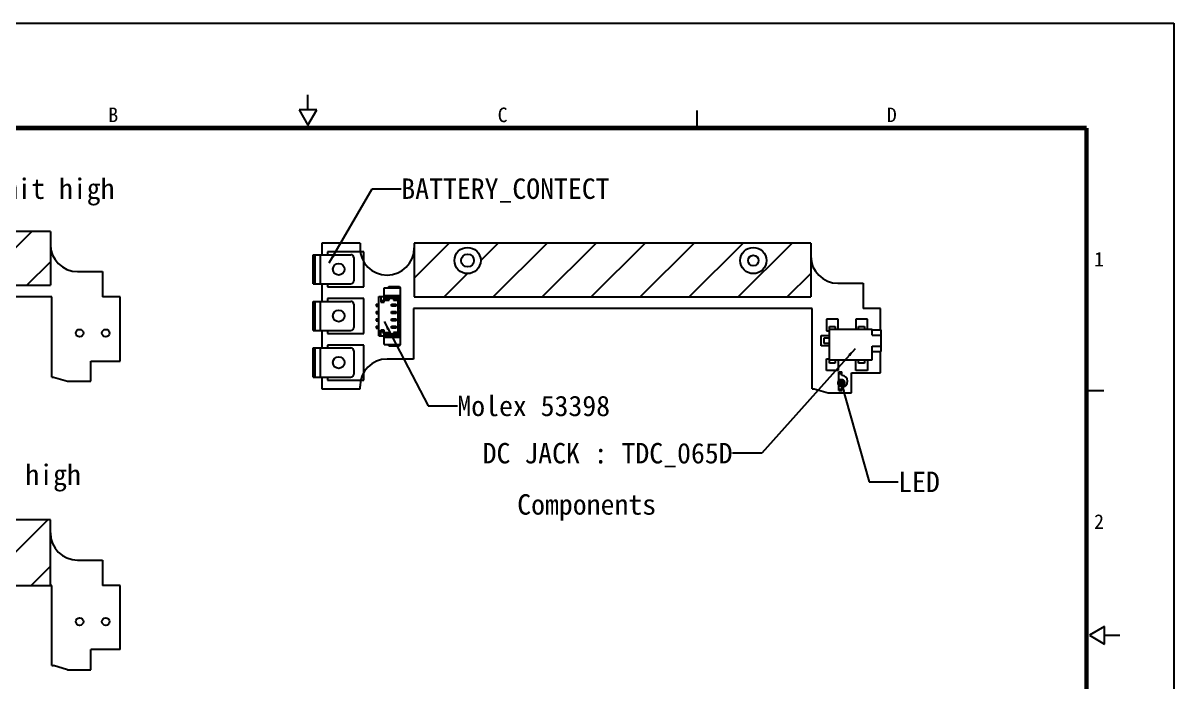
# Model space of a CAD drawing. Header units: millimetres. Extents: x 0 to 297, y 0 to 210.
# Drawn here: x 99.6 to 297, y 97 to 210 of the extents above; entities that cross this region are included whole.
import ezdxf

# ---------------------------------------------------------------- set-up
doc = ezdxf.new("R2010")
doc.units = ezdxf.units.MM
doc.header["$LTSCALE"] = 16.335
doc.layers.get('0').update_dxf_attribs({"linetype": 'CONTINUOUS'})
doc.layers.add('02___PRT_ALL_AXES', color=7, linetype='CONTINUOUS')
doc.layers.add('03___PRT_ALL_CURVES', color=7, linetype='CONTINUOUS')
doc.dimstyles.get("Standard").update_dxf_attribs({"dimtxt": 3.5, "dimasz": 1.5, "dimexe": 1, "dimexo": 1, "dimtad": 1, "dimdsep": 46, "dimtxsty": 'STANDARD', "dimblk": '_FILLED', "dimblk1": '_FILLED', "dimblk2": '_FILLED', "dimcen": 0.09, "dimadec": 0, "dimazin": 0, "dimtol": 1, "dimtp": 0.01, "dimtm": 0.01, "dimtfac": 1, "dimtofl": 0, "dimtmove": 0, "dimatfit": 3, "dimldrblk": '_FILLED', "dimfxl": 1, "dimtolj": 1, "dimarcsym": 0})

# ---------------------------------------------------------------- blocks, each defined once
blk = doc.blocks.new('_FILLED')
at = {"color": 0, "linetype": 'BYBLOCK'}
blk.add_solid([(0, 0), (-1, 0.17), (-1, -0.17)], dxfattribs=at)

msp = doc.modelspace()

# ---------------------------------------------------------------- linework, layer by layer
at = {"color": 9, "linetype": 'CONTINUOUS'}
for p, q in [((0, 210), (297, 210)), ((297, 210), (297, 0))]:
    msp.add_line(p, q, dxfattribs=at)
at = {"color": 7, "linetype": 'CONTINUOUS'}
for p, q in [((148.5, 195.1), (148.5, 197.7)), ((147, 195.1), (148.5, 192.5)), ((150, 195.1), (147, 195.1)), ((148.5, 192.5), (150, 195.1)), ((150.88, 172.27), (150.88, 170.27)), ((157.43, 172.27), (150.88, 172.27)), ((157.43, 172.27), (157.43, 171.42)), ((149.38, 165.27), (149.38, 170.27)), ((149.38, 170.27), (155.88, 170.27)), ((149.68, 169.77), (149.38, 169.77)), ((149.68, 170.27), (149.68, 165.27)), ((150.68, 165.27), (150.68, 170.27)), ((156.38, 169.77), (156.38, 165.77)), ((108.99, 167.37), (113.29, 167.37)), ((113.29, 167.37), (113.29, 163.02)), ((149.68, 165.77), (149.38, 165.77)), ((149.38, 165.27), (155.88, 165.27)), ((150.88, 165.27), (150.88, 162.27)), ((161.58, 162.15), (161.58, 164.6)), ((161.58, 164.6), (164.38, 164.6)), ((162.18, 164.6), (162.38, 164.8)), ((162.38, 164.8), (164.18, 164.8)), ((164.18, 164.8), (164.38, 164.6)), ((164.38, 154.85), (164.38, 164.6)), ((239.38, 165.37), (243.68, 165.37)), ((243.68, 165.37), (243.68, 161.02)), ((104.59, 163.02), (36.19, 163.02)), ((104.59, 149.27), (104.59, 163.02)), ((116.29, 163.02), (113.29, 163.02)), ((116.29, 152.02), (116.29, 163.02)), ((149.38, 157.27), (149.38, 162.27)), ((149.38, 162.27), (155.88, 162.27)), ((149.68, 162.27), (149.68, 157.27)), ((150.68, 157.27), (150.68, 162.27)), ((160.68, 156.35), (160.68, 163.1)), ((160.68, 163.1), (164.38, 163.1)), ((160.98, 163.1), (160.98, 162.15)), ((160.98, 162.15), (161.58, 162.15)), ((161.28, 162.5), (161.28, 162.15)), ((161.28, 162.5), (162.43, 162.5)), ((161.58, 163.3), (164.38, 163.3)), ((161.58, 162.8), (164.28, 162.8)), ((162.43, 162.5), (162.43, 162.8)), ((163.18, 162.8), (163.18, 162.5)), ((163.18, 162.5), (163.98, 162.5)), ((163.98, 162.5), (164.28, 162.8)), ((163.98, 156.95), (163.98, 162.5)), ((164.28, 162.8), (164.28, 161.17)), ((149.68, 161.77), (149.38, 161.77)), ((156.38, 161.77), (156.38, 157.77)), ((160.18, 161.76), (160.18, 161.44)), ((160.18, 161.76), (160.68, 161.76)), ((160.18, 161.44), (160.68, 161.44)), ((160.18, 160.51), (160.18, 160.19)), ((160.18, 160.51), (160.68, 160.51)), ((160.18, 160.19), (160.68, 160.19)), ((160.28, 161.76), (160.28, 161.44)), ((160.28, 160.51), (160.28, 160.19)), ((162.85, 161.44), (162.85, 161.76)), ((162.93, 161.66), (162.85, 161.76)), ((162.85, 161.76), (163.65, 161.76)), ((162.93, 161.54), (162.85, 161.44)), ((163.65, 161.44), (162.85, 161.44)), ((162.85, 160.19), (162.85, 160.51)), ((162.93, 160.41), (162.85, 160.51)), ((162.85, 160.51), (163.65, 160.51)), ((162.93, 160.29), (162.85, 160.19)), ((163.65, 160.19), (162.85, 160.19)), ((162.93, 161.54), (162.93, 161.66)), ((162.93, 161.66), (163.53, 161.66)), ((163.53, 161.54), (162.93, 161.54)), ((162.93, 160.29), (162.93, 160.41)), ((162.93, 160.41), (163.53, 160.41)), ((163.53, 160.29), (162.93, 160.29)), ((163.53, 161.66), (163.65, 161.76)), ((163.53, 161.66), (163.53, 161.54)), ((163.53, 161.54), (163.65, 161.44)), ((163.53, 160.41), (163.65, 160.51)), ((163.53, 160.41), (163.53, 160.29)), ((163.53, 160.29), (163.65, 160.19)), ((163.65, 161.76), (163.65, 161.44)), ((163.65, 160.51), (163.65, 160.19)), ((163.98, 161.17), (164.38, 161.17)), ((163.98, 160.77), (164.38, 160.77)), ((164.28, 160.77), (164.28, 158.67)), ((166.58, 161.02), (166.58, 152.37)), ((234.98, 161.02), (166.58, 161.02)), ((234.98, 147.27), (234.98, 161.02)), ((246.68, 161.02), (243.68, 161.02)), ((246.68, 157.37), (246.68, 161.02)), ((160.18, 159.26), (160.18, 158.94)), ((160.18, 159.26), (160.68, 159.26)), ((160.18, 158.94), (160.68, 158.94)), ((160.18, 158.01), (160.18, 157.69)), ((160.18, 158.01), (160.68, 158.01)), ((160.28, 159.26), (160.28, 158.94)), ((160.28, 158.01), (160.28, 157.69)), ((162.85, 158.94), (162.85, 159.26)), ((162.93, 159.16), (162.85, 159.26)), ((162.85, 159.26), (163.65, 159.26)), ((162.93, 159.04), (162.85, 158.94)), ((163.65, 158.94), (162.85, 158.94)), ((162.85, 157.69), (162.85, 158.01)), ((162.93, 157.91), (162.85, 158.01)), ((162.85, 158.01), (163.65, 158.01)), ((162.93, 159.04), (162.93, 159.16)), ((162.93, 159.16), (163.53, 159.16)), ((163.53, 159.04), (162.93, 159.04)), ((162.93, 157.79), (162.93, 157.91)), ((162.93, 157.91), (163.53, 157.91)), ((163.53, 159.16), (163.65, 159.26)), ((163.53, 159.16), (163.53, 159.04)), ((163.53, 159.04), (163.65, 158.94)), ((163.53, 157.91), (163.65, 158.01)), ((163.53, 157.91), (163.53, 157.79)), ((163.65, 159.26), (163.65, 158.94)), ((163.65, 158.01), (163.65, 157.69)), ((163.98, 158.67), (164.38, 158.67)), ((163.98, 158.27), (164.38, 158.27)), ((164.28, 158.27), (164.28, 156.65)), ((237.93, 157.98), (238.93, 157.98)), ((237.93, 151.66), (237.93, 157.98)), ((238.93, 157.98), (238.93, 157.42)), ((242.93, 157.98), (243.93, 157.98)), ((242.93, 157.42), (242.93, 157.98)), ((243.93, 157.98), (243.93, 157.42)), ((149.68, 157.77), (149.38, 157.77)), ((149.38, 157.27), (155.88, 157.27)), ((150.88, 157.27), (150.88, 154.27)), ((160.18, 157.69), (160.68, 157.69)), ((160.68, 156.35), (164.38, 156.35)), ((160.98, 156.35), (160.98, 157.3)), ((161.58, 157.3), (160.98, 157.3)), ((161.28, 156.95), (161.28, 157.3)), ((161.28, 156.95), (162.43, 156.95)), ((161.58, 154.85), (161.58, 157.3)), ((164.28, 156.65), (161.58, 156.65)), ((161.58, 156.15), (164.38, 156.15)), ((162.43, 156.65), (162.43, 156.95)), ((162.93, 157.79), (162.85, 157.69)), ((163.65, 157.69), (162.85, 157.69)), ((163.53, 157.79), (162.93, 157.79)), ((163.18, 156.95), (163.18, 156.65)), ((163.98, 156.95), (163.18, 156.95)), ((163.53, 157.79), (163.65, 157.69)), ((163.98, 156.95), (164.28, 156.65)), ((237.03, 156.02), (237.93, 156.02)), ((237.03, 155.02), (237.03, 156.02)), ((245.23, 157.42), (237.93, 157.42)), ((245.23, 156.45), (245.23, 157.42)), ((245.23, 157.37), (246.73, 157.37)), ((245.23, 156.45), (246.73, 156.45)), ((246.73, 157.37), (246.73, 153.67)), ((149.38, 149.27), (149.38, 154.27)), ((149.38, 154.27), (155.88, 154.27)), ((149.68, 154.27), (149.68, 149.27)), ((150.68, 149.27), (150.68, 154.27)), ((161.58, 154.85), (164.38, 154.85)), ((162.38, 154.65), (162.18, 154.85)), ((162.38, 154.65), (164.18, 154.65)), ((164.38, 154.85), (164.18, 154.65)), ((237.93, 155.02), (237.03, 155.02)), ((245.23, 154.59), (246.73, 154.59)), ((245.23, 152.22), (245.23, 154.59)), ((111.29, 152.02), (116.29, 152.02)), ((111.29, 148.57), (111.29, 152.02)), ((149.68, 153.77), (149.38, 153.77)), ((156.38, 153.77), (156.38, 149.77)), ((166.58, 152.37), (162.08, 152.37)), ((237.93, 152.22), (245.23, 152.22)), ((238.93, 152.22), (238.93, 151.66)), ((242.93, 151.66), (242.93, 152.22)), ((243.93, 152.22), (243.93, 151.66)), ((245.23, 153.67), (246.73, 153.67)), ((246.68, 150.02), (246.68, 153.67)), ((238.93, 151.66), (237.93, 151.66)), ((241.68, 150.02), (246.68, 150.02)), ((241.68, 146.57), (241.68, 150.02)), ((243.93, 151.66), (242.93, 151.66)), ((104.59, 149.27), (104.89, 149.27)), ((104.89, 149.27), (107.29, 148.57)), ((107.29, 148.57), (111.29, 148.57)), ((149.68, 149.77), (149.38, 149.77)), ((149.38, 149.27), (155.88, 149.27)), ((150.88, 149.27), (150.88, 147.27)), ((150.88, 147.27), (157.43, 147.27)), ((157.43, 147.27), (157.43, 147.72)), ((234.98, 147.27), (235.28, 147.27)), ((235.28, 147.27), (237.68, 146.57)), ((237.68, 146.57), (241.68, 146.57)), ((108.99, 117.9), (113.29, 117.9)), ((113.29, 117.9), (113.29, 113.55)), ((104.59, 113.55), (104.34, 113.55)), ((104.59, 99.8), (104.59, 113.55)), ((116.29, 113.55), (113.29, 113.55)), ((116.29, 102.55), (116.29, 113.55)), ((285.1, 106.5), (282.5, 105)), ((282.5, 105), (285.1, 103.5)), ((285.1, 103.5), (285.1, 106.5)), ((285.1, 105), (287.7, 105)), ((116.29, 102.55), (111.29, 102.55)), ((111.29, 99.1), (111.29, 102.55)), ((104.59, 99.8), (104.89, 99.8)), ((107.29, 99.1), (104.89, 99.8)), ((107.29, 99.1), (111.29, 99.1))]:
    msp.add_line(p, q, dxfattribs=at)
at = {"color": 5, "linetype": 'CONTINUOUS'}
for p, q in [((215.25, 192), (215.25, 195)), ((91.9, 165.02), (101.15, 174.27)), ((166.73, 166.27), (172.72, 172.27)), ((178.12, 169.27), (181.12, 172.27)), ((180.28, 163.02), (189.53, 172.27)), ((188.68, 163.02), (197.93, 172.27)), ((197.08, 163.02), (206.33, 172.27)), ((205.48, 163.02), (214.73, 172.27)), ((213.88, 163.02), (223.13, 172.27)), ((222.28, 163.02), (231.53, 172.27)), ((100.3, 165.02), (104.34, 169.07)), ((171.87, 163.02), (175.87, 167.02)), ((230.68, 163.02), (234.73, 167.07)), ((282, 147), (285, 147)), ((92.64, 113.55), (103.89, 124.8)), ((101.04, 113.55), (104.34, 116.85))]:
    msp.add_line(p, q, dxfattribs=at)
at = {"color": 4, "linetype": 'CONTINUOUS'}
for p, q in [((104.34, 174.27), (36.34, 174.27)), ((104.34, 174.27), (104.34, 165.02)), ((166.73, 172.27), (166.73, 163.02)), ((234.73, 172.27), (166.73, 172.27)), ((234.73, 172.27), (234.73, 163.02)), ((36.34, 165.02), (104.34, 165.02)), ((166.73, 163.02), (234.73, 163.02)), ((104.34, 124.8), (36.34, 124.8)), ((104.34, 113.55), (104.34, 124.8)), ((36.34, 113.55), (104.34, 113.55))]:
    msp.add_line(p, q, dxfattribs=at)
at = {"color": 7, "linetype": 'CONTINUOUS', "const_width": 0.8}
for points in [[(15, 192), (282, 192)], [(282, 192), (282, 12)]]:
    msp.add_lwpolyline(points, dxfattribs=at)
at = {"color": 4, "linetype": 'CONTINUOUS'}
for centre in [(175.87, 169.27), (224.87, 169.27)]:
    msp.add_circle(centre, 2.25, dxfattribs=at)
at = {"color": 7, "linetype": 'CONTINUOUS'}
for centre, radius in [((175.87, 169.27), 1.1), ((224.87, 169.27), 0.9), ((109.34, 156.82), 0.65), ((113.84, 156.82), 0.65), ((109.34, 107.35), 0.65), ((113.84, 107.35), 0.65)]:
    msp.add_circle(centre, radius, dxfattribs=at)
for centre, radius, start, end in [((108.99, 172.02), 4.65, 180, 270), ((155.88, 169.77), 0.5, 0, 90), ((162.08, 171.42), 4.65, 180, 360), ((239.38, 170.02), 4.65, 180, 270), ((155.88, 165.77), 0.5, 270, 360), ((155.88, 161.77), 0.5, 0, 90), ((155.88, 157.77), 0.5, 270, 360), ((155.88, 153.77), 0.5, 0, 90), ((162.08, 147.72), 4.65, 90, 180), ((155.88, 149.77), 0.5, 270, 360), ((240.03, 148.57), 1, 270, 90), ((108.99, 122.55), 4.65, 180, 270)]:
    msp.add_arc(centre, radius, start, end, dxfattribs=at)
at = {"layer": '02___PRT_ALL_AXES', "color": 7, "linetype": 'CONTINUOUS'}
for p, q in [((239.53, 150.17), (240.03, 150.17)), ((239.53, 146.97), (239.53, 150.17)), ((240.03, 149.57), (240.03, 150.17)), ((239.53, 149.92), (240.03, 149.92)), ((239.53, 147.22), (240.03, 147.22)), ((239.53, 146.97), (240.03, 146.97)), ((240.03, 146.97), (240.03, 147.57))]:
    msp.add_line(p, q, dxfattribs=at)
for centre in [(153.78, 167.77), (153.78, 159.77), (153.78, 151.77)]:
    msp.add_circle(centre, 1, dxfattribs=at)
at = {"layer": '03___PRT_ALL_CURVES', "color": 4, "linetype": 'CONTINUOUS'}
for p, q in [((151.88, 170.77), (151.88, 170.27)), ((158.1, 170.77), (151.88, 170.77)), ((158.1, 164.77), (158.1, 170.77)), ((151.88, 165.27), (151.88, 164.77)), ((151.88, 164.77), (158.1, 164.77)), ((151.88, 162.77), (151.88, 162.27)), ((158.1, 162.77), (151.88, 162.77)), ((158.1, 156.77), (158.1, 162.77)), ((239.43, 159.22), (237.43, 159.22)), ((237.43, 159.22), (237.43, 157.22)), ((239.43, 157.42), (239.43, 159.22)), ((244.43, 159.22), (242.43, 159.22)), ((242.43, 159.22), (242.43, 157.42)), ((244.43, 157.42), (244.43, 159.22)), ((151.88, 157.27), (151.88, 156.77)), ((151.88, 156.77), (158.1, 156.77)), ((236.53, 156.42), (237.93, 156.42)), ((236.53, 154.62), (236.53, 156.42)), ((237.43, 157.22), (237.93, 157.22)), ((151.88, 154.77), (151.88, 154.27)), ((158.1, 154.77), (151.88, 154.77)), ((158.1, 148.77), (158.1, 154.77)), ((237.93, 154.62), (236.53, 154.62)), ((237.43, 152.42), (237.93, 152.42)), ((237.43, 150.42), (237.43, 152.42)), ((239.43, 152.22), (239.43, 150.42)), ((242.43, 150.42), (242.43, 152.22)), ((244.43, 152.22), (244.43, 150.42)), ((239.43, 150.42), (237.43, 150.42)), ((244.43, 150.42), (242.43, 150.42)), ((151.88, 149.27), (151.88, 148.77)), ((151.88, 148.77), (158.1, 148.77))]:
    msp.add_line(p, q, dxfattribs=at)

# ---------------------------------------------------------------- texts
at = {"color": 5, "linetype": 'CONTINUOUS', "line_spacing_factor": 0.9}
for s, insert, char_height, width, attachment_point in [('B', (115.12, 195.5), 2.5, 2.5, 2), ('C', (181.88, 195.5), 2.5, 2.5, 2), ('D', (248.62, 195.5), 2.5, 2.5, 2), ('1.8mm Limit high', (77.24, 183.34), 3.5, 56, 1), ('BATTERY_CONTECT', (164.51, 183.34), 3.5, 52.5, 1), ('1', (285, 170.75), 2.5, 2.5, 3), ('Molex 53398', (174.12, 146.09), 3.5, 38.5, 1), ('DC JACK : TDC_065D', (221.32, 137.98), 3.5, 63, 3), ('2.0mm Limit high', (71.47, 134.29), 3.5, 56, 1), ('LED', (249.71, 133.07), 3.5, 10.5, 1), ('Components', (184.39, 129.19), 3.5, 35, 1), ('2', (285, 125.75), 2.5, 2.5, 3)]:
    msp.add_mtext(s, dxfattribs=dict(at, insert=insert, char_height=char_height, width=width, attachment_point=attachment_point))

# ---------------------------------------------------------------- leaders
at = {"color": 5, "linetype": 'CONTINUOUS'}
for points, override in [([(152.17, 168.9), (159.51, 181.59), (164.51, 181.59)], {"dimtad": 0}), ([(161.58, 158.81), (169.12, 144.34), (174.12, 144.34)], {"dimtad": 0}), ([(242.33, 154.15), (226.32, 136.23), (221.32, 136.23)], {"dimtad": 0}), ([(239.96, 148.29), (244.71, 131.32), (249.71, 131.32)], {"dimtad": 0, "dimldrblk": 'DOT'})]:
    msp.add_leader(points, dimstyle='STANDARD', override=override, dxfattribs=at)

doc.saveas('drawing.dxf')
